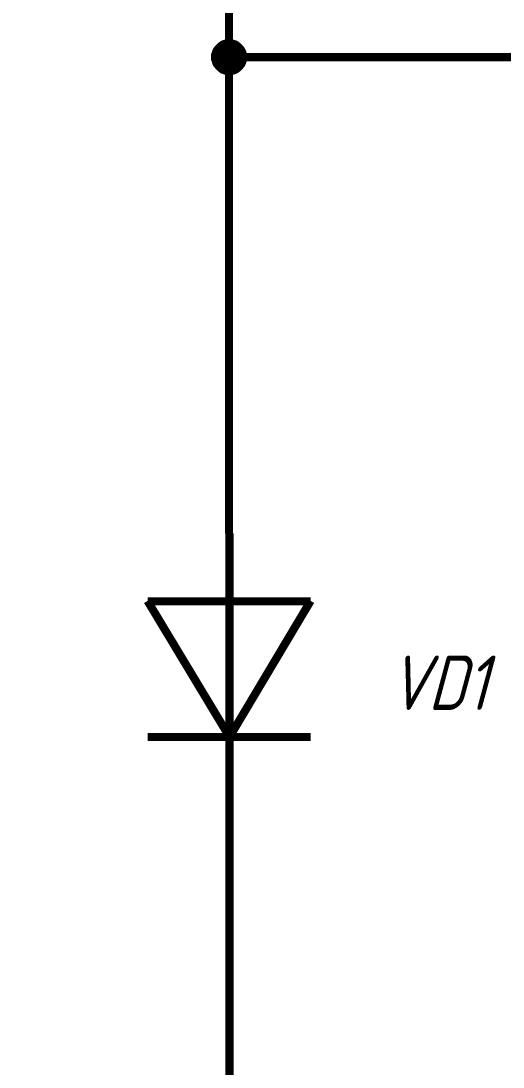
# Model space of a CAD drawing. Extents: x 260 to 1101, y 70 to 664.
# Drawn here: x 414.01 to 431.73, y 162.16 to 200.62 of the extents above; entities that cross this region are included whole.
import ezdxf

# ---------------------------------------------------------------- set-up
doc = ezdxf.new("R2010")
doc.units = 0
doc.header["$MEASUREMENT"] = 0
doc.layers.add('Sheet', color=255, linetype='CONTINUOUS')
doc.styles.add('GOST type A0', font='', dxfattribs={"oblique": 15, "height": 3.5})
doc.styles.get('GOST type A0').set_extended_font_data('GOST type A')

msp = doc.modelspace()

# ---------------------------------------------------------------- linework, layer by layer
at = {"layer": 'Sheet'}
for points, const_width in [([(414.157, 211.794), (421.657, 211.794), (421.657, 199.29), (451.642, 199.29), (451.642, 196.789)], 0.3), ([(421.145, 199.29), (421.145, 199.321), (421.145, 199.336), (421.145, 199.367), (421.161, 199.398), (421.161, 199.414), (421.176, 199.445), (421.176, 199.46), (421.192, 199.492), (421.192, 199.507), (421.207, 199.538), (421.223, 199.554), (421.238, 199.569), (421.254, 199.6), (421.269, 199.616), (421.285, 199.631), (421.3, 199.647), (421.316, 199.662), (421.331, 199.678), (421.347, 199.693), (421.378, 199.709), (421.393, 199.725), (421.409, 199.74), (421.44, 199.756), (421.456, 199.756), (421.487, 199.771), (421.502, 199.771), (421.533, 199.787), (421.549, 199.787), (421.58, 199.802), (421.611, 199.802), (421.626, 199.802), (421.657, 199.802)], 0.3), ([(421.145, 199.29), (421.145, 199.321), (421.145, 199.336), (421.145, 199.367), (421.161, 199.398), (421.161, 199.414), (421.176, 199.445), (421.176, 199.46), (421.192, 199.492), (421.192, 199.507), (421.207, 199.538), (421.223, 199.554), (421.238, 199.569), (421.254, 199.6), (421.269, 199.616), (421.285, 199.631), (421.3, 199.647), (421.316, 199.662), (421.331, 199.678), (421.347, 199.693), (421.378, 199.709), (421.393, 199.725), (421.409, 199.74), (421.44, 199.756), (421.456, 199.756), (421.487, 199.771), (421.502, 199.771), (421.533, 199.787), (421.549, 199.787), (421.58, 199.802), (421.611, 199.802), (421.626, 199.802), (421.657, 199.802)], 0.3), ([(421.145, 199.29), (421.145, 199.321), (421.145, 199.336), (421.145, 199.367), (421.161, 199.398), (421.161, 199.414), (421.176, 199.445), (421.176, 199.46), (421.192, 199.492), (421.192, 199.507), (421.207, 199.538), (421.223, 199.554), (421.238, 199.569), (421.254, 199.6), (421.269, 199.616), (421.285, 199.631), (421.3, 199.647), (421.316, 199.662), (421.331, 199.678), (421.347, 199.693), (421.378, 199.709), (421.393, 199.725), (421.409, 199.74), (421.44, 199.756), (421.456, 199.756), (421.487, 199.771), (421.502, 199.771), (421.533, 199.787), (421.549, 199.787), (421.58, 199.802), (421.611, 199.802), (421.626, 199.802), (421.657, 199.802)], 0.3), ([(421.145, 199.29), (421.145, 199.321), (421.145, 199.336), (421.145, 199.367), (421.161, 199.398), (421.161, 199.414), (421.176, 199.445), (421.176, 199.46), (421.192, 199.492), (421.192, 199.507), (421.207, 199.538), (421.223, 199.554), (421.238, 199.569), (421.254, 199.6), (421.269, 199.616), (421.285, 199.631), (421.3, 199.647), (421.316, 199.662), (421.331, 199.678), (421.347, 199.693), (421.378, 199.709), (421.393, 199.725), (421.409, 199.74), (421.44, 199.756), (421.456, 199.756), (421.487, 199.771), (421.502, 199.771), (421.533, 199.787), (421.549, 199.787), (421.58, 199.802), (421.611, 199.802), (421.626, 199.802), (421.657, 199.802)], 0.3), ([(421.145, 199.29), (421.145, 199.321), (421.145, 199.336), (421.145, 199.367), (421.161, 199.398), (421.161, 199.414), (421.176, 199.445), (421.176, 199.46), (421.192, 199.492), (421.192, 199.507), (421.207, 199.538), (421.223, 199.554), (421.238, 199.569), (421.254, 199.6), (421.269, 199.616), (421.285, 199.631), (421.3, 199.647), (421.316, 199.662), (421.331, 199.678), (421.347, 199.693), (421.378, 199.709), (421.393, 199.725), (421.409, 199.74), (421.44, 199.756), (421.456, 199.756), (421.487, 199.771), (421.502, 199.771), (421.533, 199.787), (421.549, 199.787), (421.58, 199.802), (421.611, 199.802), (421.626, 199.802), (421.657, 199.802)], 0.0991), ([(421.145, 199.29), (421.145, 199.321), (421.145, 199.336), (421.145, 199.367), (421.161, 199.398), (421.161, 199.414), (421.176, 199.445), (421.176, 199.46), (421.192, 199.492), (421.192, 199.507), (421.207, 199.538), (421.223, 199.554), (421.238, 199.569), (421.254, 199.6), (421.269, 199.616), (421.285, 199.631), (421.3, 199.647), (421.316, 199.662), (421.331, 199.678), (421.347, 199.693), (421.378, 199.709), (421.393, 199.725), (421.409, 199.74), (421.44, 199.756), (421.456, 199.756), (421.487, 199.771), (421.502, 199.771), (421.533, 199.787), (421.549, 199.787), (421.58, 199.802), (421.611, 199.802), (421.626, 199.802), (421.657, 199.802)], 0.0991), ([(421.145, 199.29), (421.145, 199.321), (421.145, 199.336), (421.145, 199.367), (421.161, 199.398), (421.161, 199.414), (421.176, 199.445), (421.176, 199.46), (421.192, 199.492), (421.192, 199.507), (421.207, 199.538), (421.223, 199.554), (421.238, 199.569), (421.254, 199.6), (421.269, 199.616), (421.285, 199.631), (421.3, 199.647), (421.316, 199.662), (421.331, 199.678), (421.347, 199.693), (421.378, 199.709), (421.393, 199.725), (421.409, 199.74), (421.44, 199.756), (421.456, 199.756), (421.487, 199.771), (421.502, 199.771), (421.533, 199.787), (421.549, 199.787), (421.58, 199.802), (421.611, 199.802), (421.626, 199.802), (421.657, 199.802)], 0.0991), ([(421.145, 199.29), (421.145, 199.321), (421.145, 199.336), (421.145, 199.367), (421.161, 199.398), (421.161, 199.414), (421.176, 199.445), (421.176, 199.46), (421.192, 199.492), (421.192, 199.507), (421.207, 199.538), (421.223, 199.554), (421.238, 199.569), (421.254, 199.6), (421.269, 199.616), (421.285, 199.631), (421.3, 199.647), (421.316, 199.662), (421.331, 199.678), (421.347, 199.693), (421.378, 199.709), (421.393, 199.725), (421.409, 199.74), (421.44, 199.756), (421.456, 199.756), (421.487, 199.771), (421.502, 199.771), (421.533, 199.787), (421.549, 199.787), (421.58, 199.802), (421.611, 199.802), (421.626, 199.802), (421.657, 199.802)], 0.0991), ([(421.657, 199.802), (421.657, 199.802)], 0.3), ([(421.657, 199.802), (421.688, 199.802), (421.704, 199.802), (421.735, 199.802), (421.766, 199.787), (421.782, 199.787), (421.813, 199.771), (421.828, 199.771), (421.859, 199.756), (421.875, 199.756), (421.906, 199.74), (421.921, 199.725), (421.937, 199.709), (421.968, 199.693), (421.984, 199.678), (421.999, 199.662), (422.015, 199.647), (422.03, 199.631), (422.046, 199.616), (422.061, 199.6), (422.077, 199.569), (422.092, 199.554), (422.108, 199.538), (422.123, 199.507), (422.123, 199.492), (422.139, 199.46), (422.139, 199.445), (422.154, 199.414), (422.154, 199.398), (422.17, 199.367), (422.17, 199.336), (422.17, 199.321), (422.17, 199.29)], 0.3), ([(421.657, 199.802), (421.657, 199.802)], 0.3), ([(421.657, 199.802), (421.688, 199.802), (421.704, 199.802), (421.735, 199.802), (421.766, 199.787), (421.782, 199.787), (421.813, 199.771), (421.828, 199.771), (421.859, 199.756), (421.875, 199.756), (421.906, 199.74), (421.921, 199.725), (421.937, 199.709), (421.968, 199.693), (421.984, 199.678), (421.999, 199.662), (422.015, 199.647), (422.03, 199.631), (422.046, 199.616), (422.061, 199.6), (422.077, 199.569), (422.092, 199.554), (422.108, 199.538), (422.123, 199.507), (422.123, 199.492), (422.139, 199.46), (422.139, 199.445), (422.154, 199.414), (422.154, 199.398), (422.17, 199.367), (422.17, 199.336), (422.17, 199.321), (422.17, 199.29)], 0.3), ([(421.657, 199.802), (421.657, 199.802)], 0.3), ([(421.657, 199.802), (421.688, 199.802), (421.704, 199.802), (421.735, 199.802), (421.766, 199.787), (421.782, 199.787), (421.813, 199.771), (421.828, 199.771), (421.859, 199.756), (421.875, 199.756), (421.906, 199.74), (421.921, 199.725), (421.937, 199.709), (421.968, 199.693), (421.984, 199.678), (421.999, 199.662), (422.015, 199.647), (422.03, 199.631), (422.046, 199.616), (422.061, 199.6), (422.077, 199.569), (422.092, 199.554), (422.108, 199.538), (422.123, 199.507), (422.123, 199.492), (422.139, 199.46), (422.139, 199.445), (422.154, 199.414), (422.154, 199.398), (422.17, 199.367), (422.17, 199.336), (422.17, 199.321), (422.17, 199.29)], 0.3), ([(421.657, 199.802), (421.657, 199.802)], 0.3), ([(421.657, 199.802), (421.688, 199.802), (421.704, 199.802), (421.735, 199.802), (421.766, 199.787), (421.782, 199.787), (421.813, 199.771), (421.828, 199.771), (421.859, 199.756), (421.875, 199.756), (421.906, 199.74), (421.921, 199.725), (421.937, 199.709), (421.968, 199.693), (421.984, 199.678), (421.999, 199.662), (422.015, 199.647), (422.03, 199.631), (422.046, 199.616), (422.061, 199.6), (422.077, 199.569), (422.092, 199.554), (422.108, 199.538), (422.123, 199.507), (422.123, 199.492), (422.139, 199.46), (422.139, 199.445), (422.154, 199.414), (422.154, 199.398), (422.17, 199.367), (422.17, 199.336), (422.17, 199.321), (422.17, 199.29)], 0.3), ([(421.657, 199.802), (421.657, 199.802)], 0.0991), ([(421.657, 199.802), (421.688, 199.802), (421.704, 199.802), (421.735, 199.802), (421.766, 199.787), (421.782, 199.787), (421.813, 199.771), (421.828, 199.771), (421.859, 199.756), (421.875, 199.756), (421.906, 199.74), (421.921, 199.725), (421.937, 199.709), (421.968, 199.693), (421.984, 199.678), (421.999, 199.662), (422.015, 199.647), (422.03, 199.631), (422.046, 199.616), (422.061, 199.6), (422.077, 199.569), (422.092, 199.554), (422.108, 199.538), (422.123, 199.507), (422.123, 199.492), (422.139, 199.46), (422.139, 199.445), (422.154, 199.414), (422.154, 199.398), (422.17, 199.367), (422.17, 199.336), (422.17, 199.321), (422.17, 199.29)], 0.0991), ([(421.657, 199.802), (421.657, 199.802)], 0.0991), ([(421.657, 199.802), (421.688, 199.802), (421.704, 199.802), (421.735, 199.802), (421.766, 199.787), (421.782, 199.787), (421.813, 199.771), (421.828, 199.771), (421.859, 199.756), (421.875, 199.756), (421.906, 199.74), (421.921, 199.725), (421.937, 199.709), (421.968, 199.693), (421.984, 199.678), (421.999, 199.662), (422.015, 199.647), (422.03, 199.631), (422.046, 199.616), (422.061, 199.6), (422.077, 199.569), (422.092, 199.554), (422.108, 199.538), (422.123, 199.507), (422.123, 199.492), (422.139, 199.46), (422.139, 199.445), (422.154, 199.414), (422.154, 199.398), (422.17, 199.367), (422.17, 199.336), (422.17, 199.321), (422.17, 199.29)], 0.0991), ([(421.657, 199.802), (421.657, 199.802)], 0.0991), ([(421.657, 199.802), (421.688, 199.802), (421.704, 199.802), (421.735, 199.802), (421.766, 199.787), (421.782, 199.787), (421.813, 199.771), (421.828, 199.771), (421.859, 199.756), (421.875, 199.756), (421.906, 199.74), (421.921, 199.725), (421.937, 199.709), (421.968, 199.693), (421.984, 199.678), (421.999, 199.662), (422.015, 199.647), (422.03, 199.631), (422.046, 199.616), (422.061, 199.6), (422.077, 199.569), (422.092, 199.554), (422.108, 199.538), (422.123, 199.507), (422.123, 199.492), (422.139, 199.46), (422.139, 199.445), (422.154, 199.414), (422.154, 199.398), (422.17, 199.367), (422.17, 199.336), (422.17, 199.321), (422.17, 199.29)], 0.0991), ([(421.657, 199.802), (421.657, 199.802)], 0.0991), ([(421.657, 199.802), (421.688, 199.802), (421.704, 199.802), (421.735, 199.802), (421.766, 199.787), (421.782, 199.787), (421.813, 199.771), (421.828, 199.771), (421.859, 199.756), (421.875, 199.756), (421.906, 199.74), (421.921, 199.725), (421.937, 199.709), (421.968, 199.693), (421.984, 199.678), (421.999, 199.662), (422.015, 199.647), (422.03, 199.631), (422.046, 199.616), (422.061, 199.6), (422.077, 199.569), (422.092, 199.554), (422.108, 199.538), (422.123, 199.507), (422.123, 199.492), (422.139, 199.46), (422.139, 199.445), (422.154, 199.414), (422.154, 199.398), (422.17, 199.367), (422.17, 199.336), (422.17, 199.321), (422.17, 199.29)], 0.0991), ([(421.657, 198.777), (421.626, 198.777), (421.611, 198.777), (421.58, 198.777), (421.549, 198.793), (421.533, 198.793), (421.502, 198.808), (421.487, 198.808), (421.456, 198.824), (421.44, 198.824), (421.409, 198.839), (421.393, 198.855), (421.378, 198.87), (421.347, 198.886), (421.331, 198.901), (421.316, 198.917), (421.3, 198.932), (421.285, 198.948), (421.269, 198.963), (421.254, 198.979), (421.238, 199.01), (421.223, 199.026), (421.207, 199.041), (421.192, 199.072), (421.192, 199.088), (421.176, 199.119), (421.176, 199.134), (421.161, 199.165), (421.161, 199.181), (421.145, 199.212), (421.145, 199.243), (421.145, 199.259), (421.145, 199.29)], 0.3), ([(421.145, 199.29), (421.145, 199.29)], 0.3), ([(421.657, 198.777), (421.626, 198.777), (421.611, 198.777), (421.58, 198.777), (421.549, 198.793), (421.533, 198.793), (421.502, 198.808), (421.487, 198.808), (421.456, 198.824), (421.44, 198.824), (421.409, 198.839), (421.393, 198.855), (421.378, 198.87), (421.347, 198.886), (421.331, 198.901), (421.316, 198.917), (421.3, 198.932), (421.285, 198.948), (421.269, 198.963), (421.254, 198.979), (421.238, 199.01), (421.223, 199.026), (421.207, 199.041), (421.192, 199.072), (421.192, 199.088), (421.176, 199.119), (421.176, 199.134), (421.161, 199.165), (421.161, 199.181), (421.145, 199.212), (421.145, 199.243), (421.145, 199.259), (421.145, 199.29)], 0.3), ([(421.145, 199.29), (421.145, 199.29)], 0.3), ([(421.657, 198.777), (421.626, 198.777), (421.611, 198.777), (421.58, 198.777), (421.549, 198.793), (421.533, 198.793), (421.502, 198.808), (421.487, 198.808), (421.456, 198.824), (421.44, 198.824), (421.409, 198.839), (421.393, 198.855), (421.378, 198.87), (421.347, 198.886), (421.331, 198.901), (421.316, 198.917), (421.3, 198.932), (421.285, 198.948), (421.269, 198.963), (421.254, 198.979), (421.238, 199.01), (421.223, 199.026), (421.207, 199.041), (421.192, 199.072), (421.192, 199.088), (421.176, 199.119), (421.176, 199.134), (421.161, 199.165), (421.161, 199.181), (421.145, 199.212), (421.145, 199.243), (421.145, 199.259), (421.145, 199.29)], 0.3), ([(421.145, 199.29), (421.145, 199.29)], 0.3), ([(421.657, 198.777), (421.626, 198.777), (421.611, 198.777), (421.58, 198.777), (421.549, 198.793), (421.533, 198.793), (421.502, 198.808), (421.487, 198.808), (421.456, 198.824), (421.44, 198.824), (421.409, 198.839), (421.393, 198.855), (421.378, 198.87), (421.347, 198.886), (421.331, 198.901), (421.316, 198.917), (421.3, 198.932), (421.285, 198.948), (421.269, 198.963), (421.254, 198.979), (421.238, 199.01), (421.223, 199.026), (421.207, 199.041), (421.192, 199.072), (421.192, 199.088), (421.176, 199.119), (421.176, 199.134), (421.161, 199.165), (421.161, 199.181), (421.145, 199.212), (421.145, 199.243), (421.145, 199.259), (421.145, 199.29)], 0.3), ([(421.145, 199.29), (421.145, 199.29)], 0.3), ([(421.657, 198.777), (421.626, 198.777), (421.611, 198.777), (421.58, 198.777), (421.549, 198.793), (421.533, 198.793), (421.502, 198.808), (421.487, 198.808), (421.456, 198.824), (421.44, 198.824), (421.409, 198.839), (421.393, 198.855), (421.378, 198.87), (421.347, 198.886), (421.331, 198.901), (421.316, 198.917), (421.3, 198.932), (421.285, 198.948), (421.269, 198.963), (421.254, 198.979), (421.238, 199.01), (421.223, 199.026), (421.207, 199.041), (421.192, 199.072), (421.192, 199.088), (421.176, 199.119), (421.176, 199.134), (421.161, 199.165), (421.161, 199.181), (421.145, 199.212), (421.145, 199.243), (421.145, 199.259), (421.145, 199.29)], 0.0991), ([(421.145, 199.29), (421.145, 199.29)], 0.0991), ([(421.657, 198.777), (421.626, 198.777), (421.611, 198.777), (421.58, 198.777), (421.549, 198.793), (421.533, 198.793), (421.502, 198.808), (421.487, 198.808), (421.456, 198.824), (421.44, 198.824), (421.409, 198.839), (421.393, 198.855), (421.378, 198.87), (421.347, 198.886), (421.331, 198.901), (421.316, 198.917), (421.3, 198.932), (421.285, 198.948), (421.269, 198.963), (421.254, 198.979), (421.238, 199.01), (421.223, 199.026), (421.207, 199.041), (421.192, 199.072), (421.192, 199.088), (421.176, 199.119), (421.176, 199.134), (421.161, 199.165), (421.161, 199.181), (421.145, 199.212), (421.145, 199.243), (421.145, 199.259), (421.145, 199.29)], 0.0991), ([(421.145, 199.29), (421.145, 199.29)], 0.0991), ([(421.657, 198.777), (421.626, 198.777), (421.611, 198.777), (421.58, 198.777), (421.549, 198.793), (421.533, 198.793), (421.502, 198.808), (421.487, 198.808), (421.456, 198.824), (421.44, 198.824), (421.409, 198.839), (421.393, 198.855), (421.378, 198.87), (421.347, 198.886), (421.331, 198.901), (421.316, 198.917), (421.3, 198.932), (421.285, 198.948), (421.269, 198.963), (421.254, 198.979), (421.238, 199.01), (421.223, 199.026), (421.207, 199.041), (421.192, 199.072), (421.192, 199.088), (421.176, 199.119), (421.176, 199.134), (421.161, 199.165), (421.161, 199.181), (421.145, 199.212), (421.145, 199.243), (421.145, 199.259), (421.145, 199.29)], 0.0991), ([(421.145, 199.29), (421.145, 199.29)], 0.0991), ([(421.657, 198.777), (421.626, 198.777), (421.611, 198.777), (421.58, 198.777), (421.549, 198.793), (421.533, 198.793), (421.502, 198.808), (421.487, 198.808), (421.456, 198.824), (421.44, 198.824), (421.409, 198.839), (421.393, 198.855), (421.378, 198.87), (421.347, 198.886), (421.331, 198.901), (421.316, 198.917), (421.3, 198.932), (421.285, 198.948), (421.269, 198.963), (421.254, 198.979), (421.238, 199.01), (421.223, 199.026), (421.207, 199.041), (421.192, 199.072), (421.192, 199.088), (421.176, 199.119), (421.176, 199.134), (421.161, 199.165), (421.161, 199.181), (421.145, 199.212), (421.145, 199.243), (421.145, 199.259), (421.145, 199.29)], 0.0991), ([(421.145, 199.29), (421.145, 199.29)], 0.0991), ([(422.17, 199.29), (422.17, 199.259), (422.17, 199.243), (422.17, 199.212), (422.154, 199.181), (422.154, 199.165), (422.139, 199.134), (422.139, 199.119), (422.123, 199.088), (422.123, 199.072), (422.108, 199.041), (422.092, 199.026), (422.077, 199.01), (422.061, 198.979), (422.046, 198.963), (422.03, 198.948), (422.015, 198.932), (421.999, 198.917), (421.984, 198.901), (421.968, 198.886), (421.937, 198.87), (421.921, 198.855), (421.906, 198.839), (421.875, 198.824), (421.859, 198.824), (421.828, 198.808), (421.813, 198.808), (421.782, 198.793), (421.766, 198.793), (421.735, 198.777), (421.704, 198.777), (421.688, 198.777), (421.657, 198.777)], 0.3), ([(421.657, 184.284), (421.657, 199.29)], 0.3), ([(422.17, 199.29), (422.17, 199.259), (422.17, 199.243), (422.17, 199.212), (422.154, 199.181), (422.154, 199.165), (422.139, 199.134), (422.139, 199.119), (422.123, 199.088), (422.123, 199.072), (422.108, 199.041), (422.092, 199.026), (422.077, 199.01), (422.061, 198.979), (422.046, 198.963), (422.03, 198.948), (422.015, 198.932), (421.999, 198.917), (421.984, 198.901), (421.968, 198.886), (421.937, 198.87), (421.921, 198.855), (421.906, 198.839), (421.875, 198.824), (421.859, 198.824), (421.828, 198.808), (421.813, 198.808), (421.782, 198.793), (421.766, 198.793), (421.735, 198.777), (421.704, 198.777), (421.688, 198.777), (421.657, 198.777)], 0.3), ([(422.17, 199.29), (422.17, 199.259), (422.17, 199.243), (422.17, 199.212), (422.154, 199.181), (422.154, 199.165), (422.139, 199.134), (422.139, 199.119), (422.123, 199.088), (422.123, 199.072), (422.108, 199.041), (422.092, 199.026), (422.077, 199.01), (422.061, 198.979), (422.046, 198.963), (422.03, 198.948), (422.015, 198.932), (421.999, 198.917), (421.984, 198.901), (421.968, 198.886), (421.937, 198.87), (421.921, 198.855), (421.906, 198.839), (421.875, 198.824), (421.859, 198.824), (421.828, 198.808), (421.813, 198.808), (421.782, 198.793), (421.766, 198.793), (421.735, 198.777), (421.704, 198.777), (421.688, 198.777), (421.657, 198.777)], 0.3), ([(422.17, 199.29), (422.17, 199.259), (422.17, 199.243), (422.17, 199.212), (422.154, 199.181), (422.154, 199.165), (422.139, 199.134), (422.139, 199.119), (422.123, 199.088), (422.123, 199.072), (422.108, 199.041), (422.092, 199.026), (422.077, 199.01), (422.061, 198.979), (422.046, 198.963), (422.03, 198.948), (422.015, 198.932), (421.999, 198.917), (421.984, 198.901), (421.968, 198.886), (421.937, 198.87), (421.921, 198.855), (421.906, 198.839), (421.875, 198.824), (421.859, 198.824), (421.828, 198.808), (421.813, 198.808), (421.782, 198.793), (421.766, 198.793), (421.735, 198.777), (421.704, 198.777), (421.688, 198.777), (421.657, 198.777)], 0.3), ([(422.17, 199.29), (422.17, 199.259), (422.17, 199.243), (422.17, 199.212), (422.154, 199.181), (422.154, 199.165), (422.139, 199.134), (422.139, 199.119), (422.123, 199.088), (422.123, 199.072), (422.108, 199.041), (422.092, 199.026), (422.077, 199.01), (422.061, 198.979), (422.046, 198.963), (422.03, 198.948), (422.015, 198.932), (421.999, 198.917), (421.984, 198.901), (421.968, 198.886), (421.937, 198.87), (421.921, 198.855), (421.906, 198.839), (421.875, 198.824), (421.859, 198.824), (421.828, 198.808), (421.813, 198.808), (421.782, 198.793), (421.766, 198.793), (421.735, 198.777), (421.704, 198.777), (421.688, 198.777), (421.657, 198.777)], 0.0991), ([(422.17, 199.29), (422.17, 199.259), (422.17, 199.243), (422.17, 199.212), (422.154, 199.181), (422.154, 199.165), (422.139, 199.134), (422.139, 199.119), (422.123, 199.088), (422.123, 199.072), (422.108, 199.041), (422.092, 199.026), (422.077, 199.01), (422.061, 198.979), (422.046, 198.963), (422.03, 198.948), (422.015, 198.932), (421.999, 198.917), (421.984, 198.901), (421.968, 198.886), (421.937, 198.87), (421.921, 198.855), (421.906, 198.839), (421.875, 198.824), (421.859, 198.824), (421.828, 198.808), (421.813, 198.808), (421.782, 198.793), (421.766, 198.793), (421.735, 198.777), (421.704, 198.777), (421.688, 198.777), (421.657, 198.777)], 0.0991), ([(422.17, 199.29), (422.17, 199.259), (422.17, 199.243), (422.17, 199.212), (422.154, 199.181), (422.154, 199.165), (422.139, 199.134), (422.139, 199.119), (422.123, 199.088), (422.123, 199.072), (422.108, 199.041), (422.092, 199.026), (422.077, 199.01), (422.061, 198.979), (422.046, 198.963), (422.03, 198.948), (422.015, 198.932), (421.999, 198.917), (421.984, 198.901), (421.968, 198.886), (421.937, 198.87), (421.921, 198.855), (421.906, 198.839), (421.875, 198.824), (421.859, 198.824), (421.828, 198.808), (421.813, 198.808), (421.782, 198.793), (421.766, 198.793), (421.735, 198.777), (421.704, 198.777), (421.688, 198.777), (421.657, 198.777)], 0.0991), ([(422.17, 199.29), (422.17, 199.259), (422.17, 199.243), (422.17, 199.212), (422.154, 199.181), (422.154, 199.165), (422.139, 199.134), (422.139, 199.119), (422.123, 199.088), (422.123, 199.072), (422.108, 199.041), (422.092, 199.026), (422.077, 199.01), (422.061, 198.979), (422.046, 198.963), (422.03, 198.948), (422.015, 198.932), (421.999, 198.917), (421.984, 198.901), (421.968, 198.886), (421.937, 198.87), (421.921, 198.855), (421.906, 198.839), (421.875, 198.824), (421.859, 198.824), (421.828, 198.808), (421.813, 198.808), (421.782, 198.793), (421.766, 198.793), (421.735, 198.777), (421.704, 198.777), (421.688, 198.777), (421.657, 198.777)], 0.0991), ([(422.17, 199.29), (422.17, 199.29), (422.17, 199.29), (422.17, 199.29), (422.17, 199.29), (422.17, 199.29), (422.17, 199.29), (422.17, 199.29), (422.17, 199.29), (422.17, 199.29), (422.17, 199.29), (422.17, 199.29), (422.17, 199.29), (422.17, 199.29), (422.17, 199.29), (422.17, 199.29), (422.17, 199.29), (422.17, 199.29), (422.17, 199.29), (422.17, 199.29), (422.17, 199.29), (422.17, 199.29), (422.17, 199.29), (422.17, 199.29), (422.17, 199.29), (422.17, 199.29), (422.17, 199.29), (422.17, 199.29), (422.17, 199.29), (422.17, 199.29), (422.17, 199.29), (422.17, 199.29), (422.17, 199.29)], 0.3), ([(422.17, 199.29), (422.17, 199.29)], 0.3), ([(422.17, 199.29), (422.17, 199.29), (422.17, 199.29), (422.17, 199.29), (422.17, 199.29), (422.17, 199.29), (422.17, 199.29), (422.17, 199.29), (422.17, 199.29), (422.17, 199.29), (422.17, 199.29), (422.17, 199.29), (422.17, 199.29), (422.17, 199.29), (422.17, 199.29), (422.17, 199.29), (422.17, 199.29), (422.17, 199.29), (422.17, 199.29), (422.17, 199.29), (422.17, 199.29), (422.17, 199.29), (422.17, 199.29), (422.17, 199.29), (422.17, 199.29), (422.17, 199.29), (422.17, 199.29), (422.17, 199.29), (422.17, 199.29), (422.17, 199.29), (422.17, 199.29), (422.17, 199.29), (422.17, 199.29)], 0.3), ([(422.17, 199.29), (422.17, 199.29)], 0.3), ([(422.17, 199.29), (422.17, 199.29), (422.17, 199.29), (422.17, 199.29), (422.17, 199.29), (422.17, 199.29), (422.17, 199.29), (422.17, 199.29), (422.17, 199.29), (422.17, 199.29), (422.17, 199.29), (422.17, 199.29), (422.17, 199.29), (422.17, 199.29), (422.17, 199.29), (422.17, 199.29), (422.17, 199.29), (422.17, 199.29), (422.17, 199.29), (422.17, 199.29), (422.17, 199.29), (422.17, 199.29), (422.17, 199.29), (422.17, 199.29), (422.17, 199.29), (422.17, 199.29), (422.17, 199.29), (422.17, 199.29), (422.17, 199.29), (422.17, 199.29), (422.17, 199.29), (422.17, 199.29), (422.17, 199.29)], 0.3), ([(422.17, 199.29), (422.17, 199.29)], 0.3), ([(422.17, 199.29), (422.17, 199.29), (422.17, 199.29), (422.17, 199.29), (422.17, 199.29), (422.17, 199.29), (422.17, 199.29), (422.17, 199.29), (422.17, 199.29), (422.17, 199.29), (422.17, 199.29), (422.17, 199.29), (422.17, 199.29), (422.17, 199.29), (422.17, 199.29), (422.17, 199.29), (422.17, 199.29), (422.17, 199.29), (422.17, 199.29), (422.17, 199.29), (422.17, 199.29), (422.17, 199.29), (422.17, 199.29), (422.17, 199.29), (422.17, 199.29), (422.17, 199.29), (422.17, 199.29), (422.17, 199.29), (422.17, 199.29), (422.17, 199.29), (422.17, 199.29), (422.17, 199.29), (422.17, 199.29)], 0.3), ([(422.17, 199.29), (422.17, 199.29)], 0.3), ([(422.17, 199.29), (422.17, 199.29), (422.17, 199.29), (422.17, 199.29), (422.17, 199.29), (422.17, 199.29), (422.17, 199.29), (422.17, 199.29), (422.17, 199.29), (422.17, 199.29), (422.17, 199.29), (422.17, 199.29), (422.17, 199.29), (422.17, 199.29), (422.17, 199.29), (422.17, 199.29), (422.17, 199.29), (422.17, 199.29), (422.17, 199.29), (422.17, 199.29), (422.17, 199.29), (422.17, 199.29), (422.17, 199.29), (422.17, 199.29), (422.17, 199.29), (422.17, 199.29), (422.17, 199.29), (422.17, 199.29), (422.17, 199.29), (422.17, 199.29), (422.17, 199.29), (422.17, 199.29), (422.17, 199.29)], 0.0991), ([(422.17, 199.29), (422.17, 199.29)], 0.0991), ([(422.17, 199.29), (422.17, 199.29), (422.17, 199.29), (422.17, 199.29), (422.17, 199.29), (422.17, 199.29), (422.17, 199.29), (422.17, 199.29), (422.17, 199.29), (422.17, 199.29), (422.17, 199.29), (422.17, 199.29), (422.17, 199.29), (422.17, 199.29), (422.17, 199.29), (422.17, 199.29), (422.17, 199.29), (422.17, 199.29), (422.17, 199.29), (422.17, 199.29), (422.17, 199.29), (422.17, 199.29), (422.17, 199.29), (422.17, 199.29), (422.17, 199.29), (422.17, 199.29), (422.17, 199.29), (422.17, 199.29), (422.17, 199.29), (422.17, 199.29), (422.17, 199.29), (422.17, 199.29), (422.17, 199.29)], 0.0991), ([(422.17, 199.29), (422.17, 199.29)], 0.0991), ([(422.17, 199.29), (422.17, 199.29), (422.17, 199.29), (422.17, 199.29), (422.17, 199.29), (422.17, 199.29), (422.17, 199.29), (422.17, 199.29), (422.17, 199.29), (422.17, 199.29), (422.17, 199.29), (422.17, 199.29), (422.17, 199.29), (422.17, 199.29), (422.17, 199.29), (422.17, 199.29), (422.17, 199.29), (422.17, 199.29), (422.17, 199.29), (422.17, 199.29), (422.17, 199.29), (422.17, 199.29), (422.17, 199.29), (422.17, 199.29), (422.17, 199.29), (422.17, 199.29), (422.17, 199.29), (422.17, 199.29), (422.17, 199.29), (422.17, 199.29), (422.17, 199.29), (422.17, 199.29), (422.17, 199.29)], 0.0991), ([(422.17, 199.29), (422.17, 199.29)], 0.0991), ([(422.17, 199.29), (422.17, 199.29), (422.17, 199.29), (422.17, 199.29), (422.17, 199.29), (422.17, 199.29), (422.17, 199.29), (422.17, 199.29), (422.17, 199.29), (422.17, 199.29), (422.17, 199.29), (422.17, 199.29), (422.17, 199.29), (422.17, 199.29), (422.17, 199.29), (422.17, 199.29), (422.17, 199.29), (422.17, 199.29), (422.17, 199.29), (422.17, 199.29), (422.17, 199.29), (422.17, 199.29), (422.17, 199.29), (422.17, 199.29), (422.17, 199.29), (422.17, 199.29), (422.17, 199.29), (422.17, 199.29), (422.17, 199.29), (422.17, 199.29), (422.17, 199.29), (422.17, 199.29), (422.17, 199.29)], 0.0991), ([(422.17, 199.29), (422.17, 199.29)], 0.0991), ([(421.657, 181.783), (421.657, 184.284)], 0.3), ([(421.673, 181.783), (421.673, 171.78)], 0.3), ([(418.661, 179.298), (421.673, 174.296)], 0.3), ([(424.654, 179.282), (418.661, 179.282)], 0.3), ([(421.673, 174.296), (424.654, 179.298)], 0.3), ([(424.654, 174.296), (418.661, 174.296)], 0.3), ([(421.673, 171.78), (421.673, 169.294)], 0.3), ([(421.673, 169.294), (421.673, 151.773)], 0.3)]:
    msp.add_lwpolyline(points, dxfattribs=dict(at, const_width=const_width))
at = {"layer": 'Sheet', "const_width": 0.508}
msp.add_lwpolyline([(421.309, 199.297, 1), (421.817, 199.297, 1)], format="xyb", close=True, dxfattribs=at)

# ---------------------------------------------------------------- texts
at = {"layer": 'Sheet', "style": 'GOST type A0', "oblique": 15}
msp.add_text('VD1', height=2, dxfattribs=at).set_placement((427.512, 175.29))

doc.saveas('drawing.dxf')
